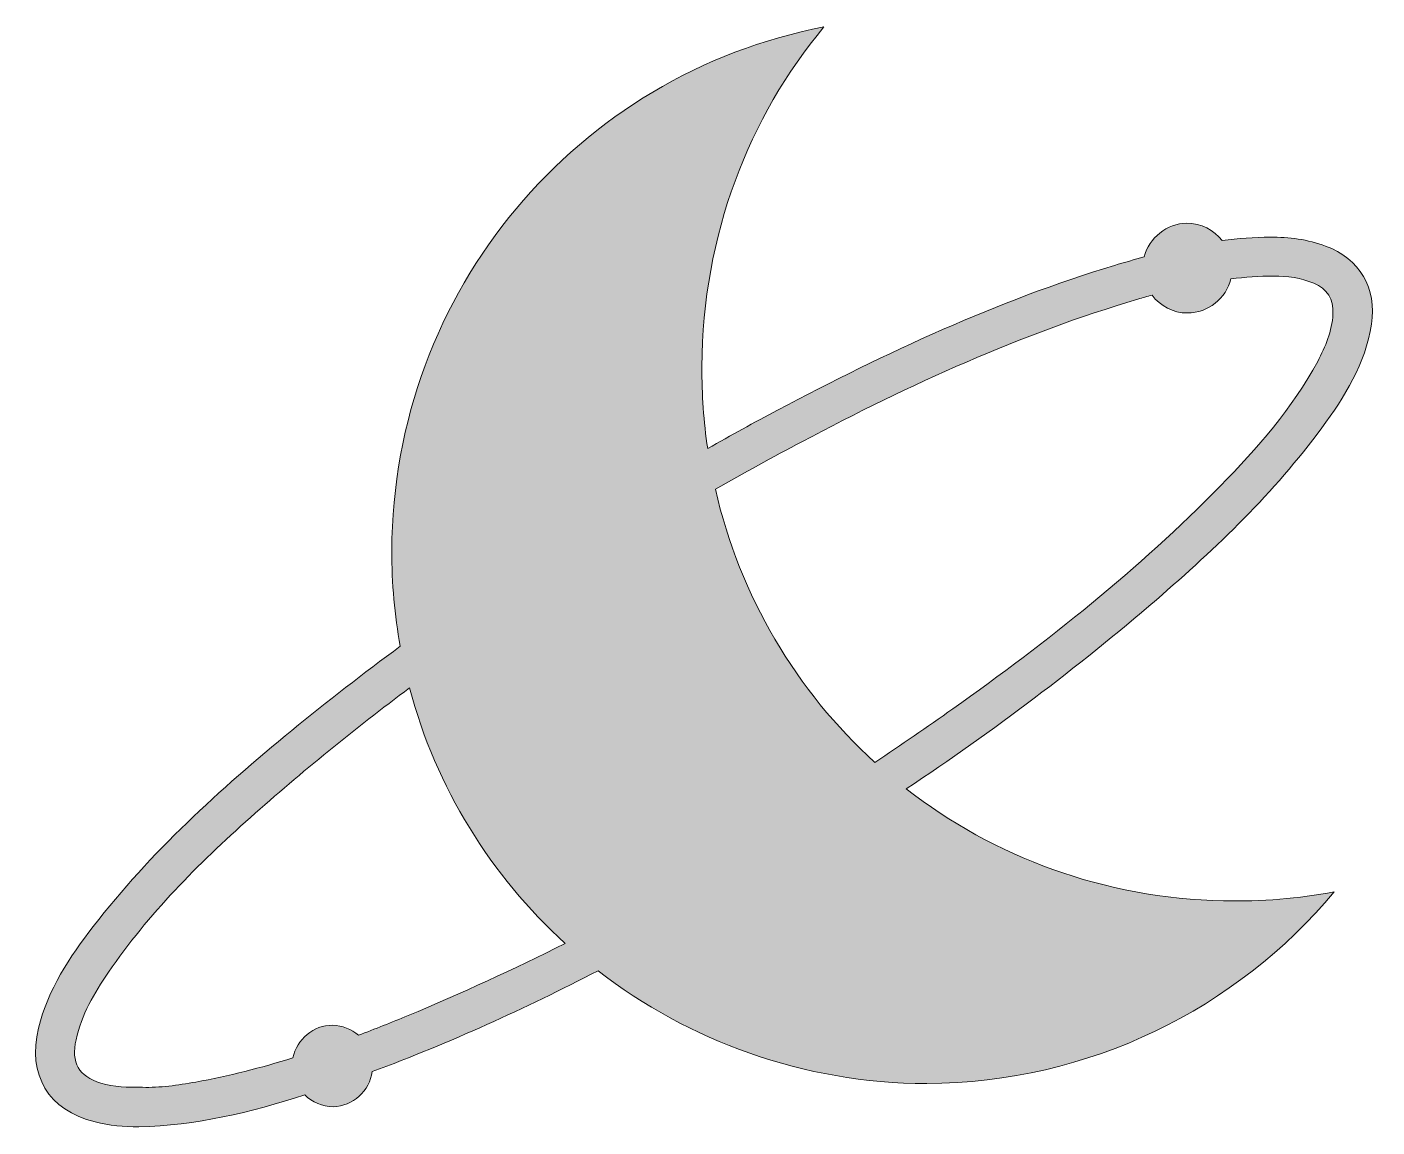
# Model space of a CAD drawing. Header units: inches. Extents: x 12 to 24.1, y -11 to -1.1.
import ezdxf

# ---------------------------------------------------------------- set-up
doc = ezdxf.new("R2010")
doc.units = ezdxf.units.IN
doc.header["$MEASUREMENT"] = 0
doc.layers.add('Layer 1', color=7, linetype='Continuous')

msp = doc.modelspace()

# ---------------------------------------------------------------- hatches: boundary and pattern name
at = {"layer": 'Layer 1', "true_color": 0xffffff}
h = msp.add_hatch(color=7, dxfattribs=at)
h.dxf.hatch_style = 2
edge = h.paths.add_edge_path()
edge.add_spline(control_points=[(12.617, -9.162), (12.404, -9.438), (12.21, -9.728), (12.125, -10.074), (12.022, -10.496), (12.214, -10.811), (12.633, -10.916), (12.762, -10.948), (12.892, -10.962), (13.025, -10.96), (13.537, -10.95), (14.03, -10.83), (14.514, -10.675), (14.582, -10.74), (14.673, -10.781), (14.77, -10.78), (14.947, -10.777), (15.097, -10.638), (15.121, -10.465), (15.817, -10.207), (16.49, -9.9), (17.147, -9.56), (17.96, -10.19), (18.983, -10.568), (20.097, -10.573), (21.561, -10.564), (22.878, -9.902), (23.755, -8.852), (23.435, -8.912), (23.103, -8.94), (22.762, -8.933), (21.685, -8.91), (20.7, -8.539), (19.914, -7.928), (20.694, -7.407), (21.445, -6.845), (22.158, -6.23), (22.7, -5.763), (23.216, -5.268), (23.642, -4.689), (23.849, -4.409), (24.034, -4.114), (24.089, -3.758), (24.138, -3.436), (23.983, -3.17), (23.677, -3.056), (23.517, -2.996), (23.349, -2.977), (23.179, -2.977), (23.034, -2.977), (22.892, -2.989), (22.75, -3.007), (22.675, -2.912), (22.559, -2.851), (22.43, -2.852), (22.252, -2.853), (22.094, -2.984), (22.049, -3.153), (21.96, -3.178), (21.872, -3.203), (21.783, -3.23), (20.727, -3.549), (19.731, -4.014), (18.759, -4.529), (18.548, -4.641), (18.339, -4.756), (18.131, -4.873), (18.095, -4.633), (18.078, -4.388), (18.079, -4.138), (18.086, -2.95), (18.5, -1.901), (19.175, -1.09), (16.967, -1.514), (15.305, -3.452), (15.296, -5.79), (15.295, -6.083), (15.322, -6.369), (15.372, -6.648), (15.042, -6.891), (14.717, -7.142), (14.399, -7.403), (13.751, -7.934), (13.132, -8.496), (12.617, -9.162)], knot_values=[0, 0, 0, 0, 1, 1, 1, 2, 2, 2, 3, 3, 3, 4, 4, 4, 5, 5, 5, 6, 6, 6, 7, 7, 7, 8, 8, 8, 9, 9, 9, 10, 10, 10, 11, 11, 11, 12, 12, 12, 13, 13, 13, 14, 14, 14, 15, 15, 15, 16, 16, 16, 17, 17, 17, 18, 18, 18, 19, 19, 19, 20, 20, 20, 21, 21, 21, 22, 22, 22, 23, 23, 23, 24, 24, 24, 25, 25, 25, 26, 26, 26, 27, 27, 27, 28, 28, 28, 28], degree=3, periodic=1)
edge = h.paths.add_edge_path()
edge.add_spline(control_points=[(18.977, -4.812), (19.945, -4.299), (20.94, -3.845), (21.993, -3.533), (22.035, -3.521), (22.077, -3.509), (22.119, -3.497), (22.193, -3.595), (22.308, -3.658), (22.437, -3.657), (22.624, -3.657), (22.784, -3.524), (22.827, -3.351), (22.954, -3.336), (23.082, -3.326), (23.211, -3.326), (23.334, -3.326), (23.455, -3.342), (23.57, -3.39), (23.692, -3.441), (23.75, -3.53), (23.743, -3.666), (23.735, -3.821), (23.677, -3.959), (23.606, -4.091), (23.378, -4.513), (23.065, -4.87), (22.732, -5.21), (21.999, -5.957), (21.183, -6.606), (20.331, -7.21), (20.1, -7.374), (19.867, -7.534), (19.632, -7.69), (18.928, -7.05), (18.419, -6.201), (18.2, -5.238), (18.457, -5.093), (18.715, -4.95), (18.977, -4.812)], knot_values=[0, 0, 0, 0, 1, 1, 1, 2, 2, 2, 3, 3, 3, 4, 4, 4, 5, 5, 5, 6, 6, 6, 7, 7, 7, 8, 8, 8, 9, 9, 9, 10, 10, 10, 11, 11, 11, 12, 12, 12, 13, 13, 13, 13], degree=3, periodic=1)
edge = h.paths.add_edge_path()
edge.add_spline(control_points=[(16.853, -9.315), (16.391, -9.546), (15.921, -9.762), (15.442, -9.962), (15.294, -10.023), (15.146, -10.082), (14.996, -10.139), (14.934, -10.085), (14.853, -10.05), (14.764, -10.049), (14.594, -10.047), (14.443, -10.176), (14.408, -10.342), (14.123, -10.431), (13.833, -10.505), (13.537, -10.559), (13.375, -10.588), (13.212, -10.61), (13.058, -10.606), (12.925, -10.606), (12.803, -10.605), (12.684, -10.568), (12.486, -10.506), (12.416, -10.387), (12.462, -10.179), (12.512, -9.955), (12.624, -9.76), (12.753, -9.573), (13.112, -9.05), (13.556, -8.604), (14.027, -8.185), (14.488, -7.775), (14.964, -7.388), (15.455, -7.022), (15.692, -7.916), (16.185, -8.707), (16.853, -9.315)], knot_values=[0, 0, 0, 0, 1, 1, 1, 2, 2, 2, 3, 3, 3, 4, 4, 4, 5, 5, 5, 6, 6, 6, 7, 7, 7, 8, 8, 8, 9, 9, 9, 10, 10, 10, 11, 11, 11, 12, 12, 12, 12], degree=3, periodic=1)

# ---------------------------------------------------------------- linework, layer by layer
at = {"layer": 'Layer 1', "lineweight": 0}
for points, knots in [([(12.617, -9.162), (12.404, -9.438), (12.21, -9.728), (12.125, -10.074), (12.022, -10.496), (12.214, -10.811), (12.633, -10.916), (12.762, -10.948), (12.892, -10.962), (13.025, -10.96), (13.537, -10.95), (14.03, -10.83), (14.514, -10.675), (14.582, -10.74), (14.673, -10.781), (14.77, -10.78), (14.947, -10.777), (15.097, -10.638), (15.121, -10.465), (15.817, -10.207), (16.49, -9.9), (17.147, -9.56), (17.96, -10.19), (18.983, -10.568), (20.097, -10.573), (21.561, -10.564), (22.878, -9.902), (23.755, -8.852), (23.435, -8.912), (23.103, -8.94), (22.762, -8.933), (21.685, -8.91), (20.7, -8.539), (19.914, -7.928), (20.694, -7.407), (21.445, -6.845), (22.158, -6.23), (22.7, -5.763), (23.216, -5.268), (23.642, -4.689), (23.849, -4.409), (24.034, -4.114), (24.089, -3.758), (24.138, -3.436), (23.983, -3.17), (23.677, -3.056), (23.517, -2.996), (23.349, -2.977), (23.179, -2.977), (23.034, -2.977), (22.892, -2.989), (22.75, -3.007), (22.675, -2.912), (22.559, -2.851), (22.43, -2.852), (22.252, -2.853), (22.094, -2.984), (22.049, -3.153), (21.96, -3.178), (21.872, -3.203), (21.783, -3.23), (20.727, -3.549), (19.731, -4.014), (18.759, -4.529), (18.548, -4.641), (18.339, -4.756), (18.131, -4.873), (18.095, -4.633), (18.078, -4.388), (18.079, -4.138), (18.086, -2.95), (18.5, -1.901), (19.175, -1.09), (16.967, -1.514), (15.305, -3.452), (15.296, -5.79), (15.295, -6.083), (15.322, -6.369), (15.372, -6.648), (15.042, -6.891), (14.717, -7.142), (14.399, -7.403), (13.751, -7.934), (13.132, -8.496), (12.617, -9.162)], [0, 0, 0, 0, 1, 1, 1, 2, 2, 2, 3, 3, 3, 4, 4, 4, 5, 5, 5, 6, 6, 6, 7, 7, 7, 8, 8, 8, 9, 9, 9, 10, 10, 10, 11, 11, 11, 12, 12, 12, 13, 13, 13, 14, 14, 14, 15, 15, 15, 16, 16, 16, 17, 17, 17, 18, 18, 18, 19, 19, 19, 20, 20, 20, 21, 21, 21, 22, 22, 22, 23, 23, 23, 24, 24, 24, 25, 25, 25, 26, 26, 26, 27, 27, 27, 28, 28, 28, 28]), ([(18.977, -4.812), (19.945, -4.299), (20.94, -3.845), (21.993, -3.533), (22.035, -3.521), (22.077, -3.509), (22.119, -3.497), (22.193, -3.595), (22.308, -3.658), (22.437, -3.657), (22.624, -3.657), (22.784, -3.524), (22.827, -3.351), (22.954, -3.336), (23.082, -3.326), (23.211, -3.326), (23.334, -3.326), (23.455, -3.342), (23.57, -3.39), (23.692, -3.441), (23.75, -3.53), (23.743, -3.666), (23.735, -3.821), (23.677, -3.959), (23.606, -4.091), (23.378, -4.513), (23.065, -4.87), (22.732, -5.21), (21.999, -5.957), (21.183, -6.606), (20.331, -7.21), (20.1, -7.374), (19.867, -7.534), (19.632, -7.69), (18.928, -7.05), (18.419, -6.201), (18.2, -5.238), (18.457, -5.093), (18.715, -4.95), (18.977, -4.812)], [0, 0, 0, 0, 1, 1, 1, 2, 2, 2, 3, 3, 3, 4, 4, 4, 5, 5, 5, 6, 6, 6, 7, 7, 7, 8, 8, 8, 9, 9, 9, 10, 10, 10, 11, 11, 11, 12, 12, 12, 13, 13, 13, 13]), ([(16.853, -9.315), (16.391, -9.546), (15.921, -9.762), (15.442, -9.962), (15.294, -10.023), (15.146, -10.082), (14.996, -10.139), (14.934, -10.085), (14.853, -10.05), (14.764, -10.049), (14.594, -10.047), (14.443, -10.176), (14.408, -10.342), (14.123, -10.431), (13.833, -10.505), (13.537, -10.559), (13.375, -10.588), (13.212, -10.61), (13.058, -10.606), (12.925, -10.606), (12.803, -10.605), (12.684, -10.568), (12.486, -10.506), (12.416, -10.387), (12.462, -10.179), (12.512, -9.955), (12.624, -9.76), (12.753, -9.573), (13.112, -9.05), (13.556, -8.604), (14.027, -8.185), (14.488, -7.775), (14.964, -7.388), (15.455, -7.022), (15.692, -7.916), (16.185, -8.707), (16.853, -9.315)], [0, 0, 0, 0, 1, 1, 1, 2, 2, 2, 3, 3, 3, 4, 4, 4, 5, 5, 5, 6, 6, 6, 7, 7, 7, 8, 8, 8, 9, 9, 9, 10, 10, 10, 11, 11, 11, 12, 12, 12, 12])]:
    msp.add_open_spline(points, degree=3, knots=knots, dxfattribs=at)

doc.saveas('drawing.dxf')
